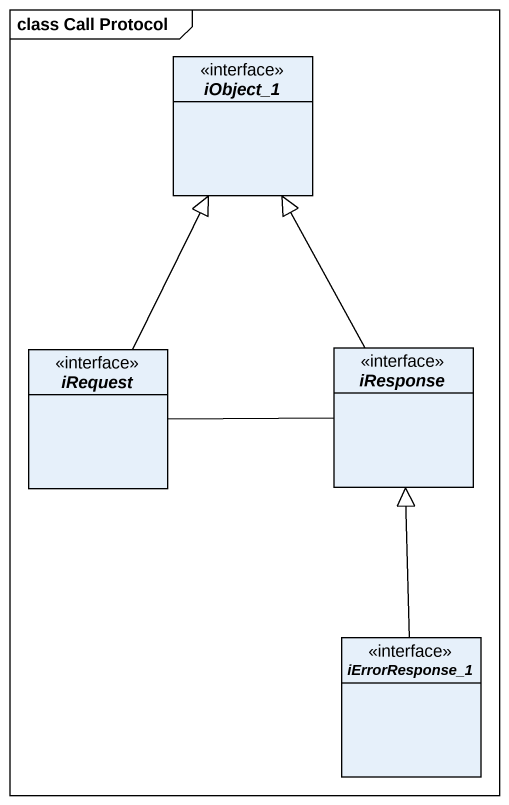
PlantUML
@startuml
mainframe class Call Protocol
hide circle
hide empty members
interface iObject_1
interface iRequest
interface iResponse
interface iErrorResponse_1
iRequest -up-|> iObject_1
iRequest -right- iResponse
iResponse -up-|> iObject_1
iErrorResponse_1 -up-|> iResponse
@enduml
